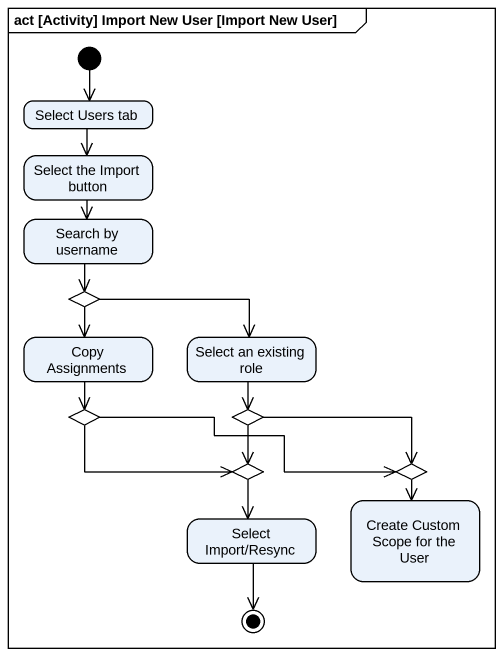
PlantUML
@startuml
mainframe act [Activity] Import New User [Import New User]
hide empty description
state "Select Users tab" as Select_Users_tab
state "Select the Import button" as Select_the_Import_button
state "Search by username" as Search_by_username
state choice1 <<choice>>
state "Copy Assignments" as Copy_Assignments
state "Select an existing role" as Select_an_existing_role
state choice2 <<choice>>
state choice3 <<choice>>
state choice4 <<choice>>
state choice5 <<choice>>
state "Select Import/Resync" as Select_Import_Resync
state "Create Custom Scope for the User" as Create_Custom_Scope_for_the
[*] --> Select_Users_tab
Select_Users_tab --> Select_the_Import_button
Select_the_Import_button --> Search_by_username
Search_by_username --> choice1
choice1 --> Copy_Assignments
choice1 -right-> Select_an_existing_role
Copy_Assignments --> choice2
Select_an_existing_role --> choice3
choice2 -right-> choice4
choice2 -right-> choice5
choice3 --> choice4
choice3 -right-> choice5
choice4 --> Select_Import_Resync
choice5 --> Create_Custom_Scope_for_the
Select_Import_Resync --> [*]
@enduml
